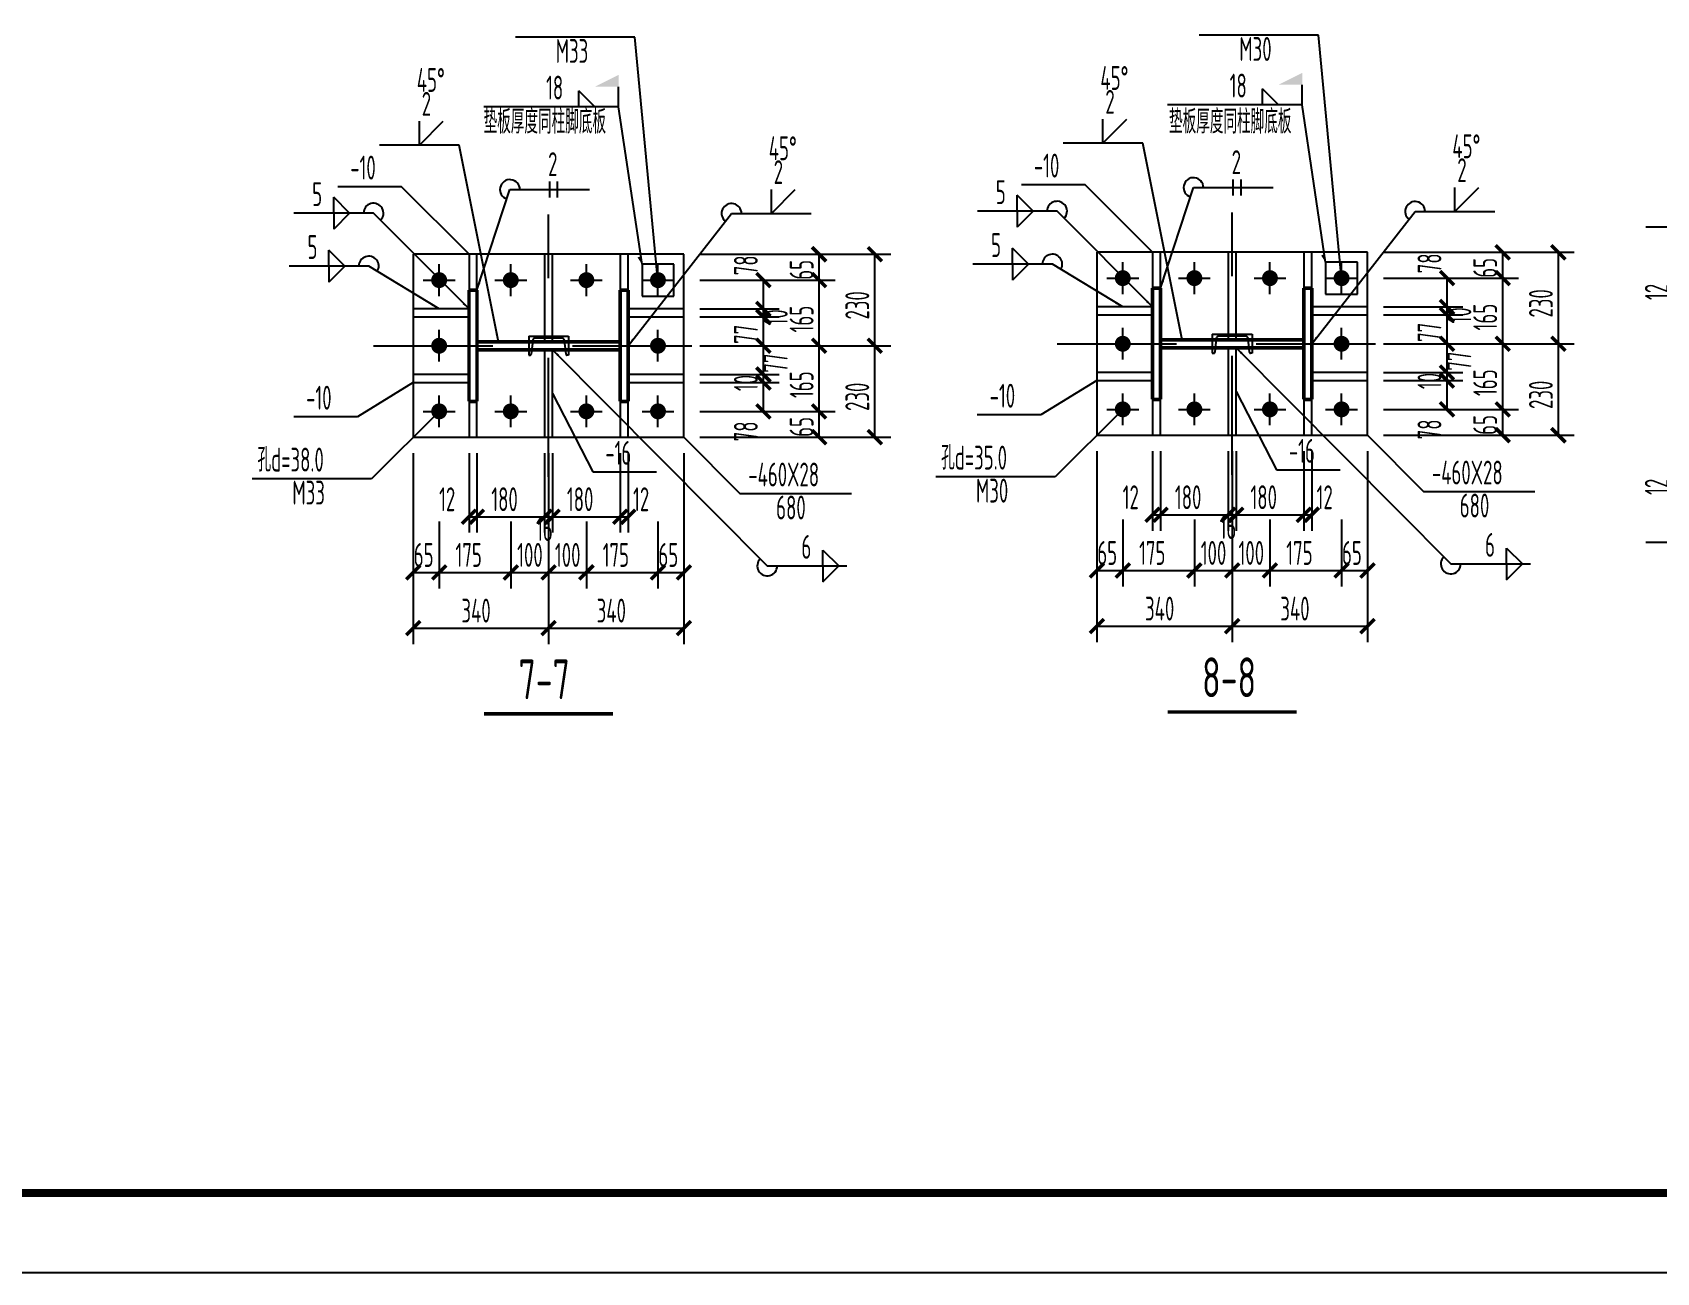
# Model space of a CAD drawing. Extents: x 8844666 to 9156203, y 1662182 to 2655606.
# Drawn here: x 8907569 to 8927980, y 1662182 to 1677772 of the extents above; entities that cross this region are included whole.
import ezdxf

# ---------------------------------------------------------------- set-up
doc = ezdxf.new("R2010")
doc.units = 0
doc.header["$LTSCALE"] = 1000
doc.header["$MEASUREMENT"] = 0
doc.linetypes.add('2', pattern=[5, 1.5, -1, 1.5, -1])
doc.linetypes.add('4', pattern=[5, 1.5, -1, 1.5, -1])
for name, color, linetype in [('10', 7, 'CONTINUOUS'), ('PUB_TITLE', 4, 'CONTINUOUS'), ('尺寸标注', 86, 'CONTINUOUS'), ('层10', 7, 'CONTINUOUS'), ('层20', 2, 'CONTINUOUS'), ('焊缝标注', 6, 'CONTINUOUS'), ('螺栓孔标注', 6, 'CONTINUOUS'), ('钢板标注', 6, 'CONTINUOUS')]:
    doc.layers.add(name, color=color, linetype=linetype)
doc.styles.add('TSSD_REIN', font='atssdeng.shx', dxfattribs={"width": 0.7, "bigfont": 'atssdchn.shx'})

msp = doc.modelspace()

# ---------------------------------------------------------------- linework, layer by layer
at = {"layer": 'PUB_TITLE'}
msp.add_lwpolyline([(8903902.8, 1662181.8), (9009002.8, 1662181.8), (9009002.8, 1721581.8), (8903902.8, 1721581.8)], close=True, dxfattribs=at)
at = {"layer": 'PUB_TITLE', "const_width": 100}
msp.add_lwpolyline([(8906402.8, 1663181.8), (9008002.8, 1663181.8), (9008002.8, 1720581.8), (8906402.8, 1720581.8)], close=True, dxfattribs=at)
at = {"layer": '尺寸标注'}
for p, q in [((8915955.2, 1674983.7), (8917655.2, 1674983.7)), ((8915955.2, 1674983.7), (8918355.2, 1674983.7)), ((8917455.2, 1674658.7), (8917455.2, 1674983.7)), ((8918155.2, 1673833.7), (8918155.2, 1674983.7)), ((8924546.4, 1675008.7), (8926246.4, 1675008.7)), ((8924546.4, 1675008.7), (8926946.4, 1675008.7)), ((8926046.4, 1674683.7), (8926046.4, 1675008.7)), ((8926746.4, 1673858.7), (8926746.4, 1675008.7)), ((8924546.4, 1674683.7), (8925546.4, 1674683.7)), ((8924546.4, 1674683.7), (8926246.4, 1674683.7)), ((8924546.4, 1674683.7), (8926246.4, 1674683.7)), ((8925346.4, 1674321.2), (8925346.4, 1674683.7)), ((8926046.4, 1673858.7), (8926046.4, 1674683.7)), ((8915955.2, 1674658.7), (8916955.2, 1674658.7)), ((8915955.2, 1674658.7), (8917655.2, 1674658.7)), ((8915955.2, 1674658.7), (8917655.2, 1674658.7)), ((8916755.2, 1674296.2), (8916755.2, 1674658.7)), ((8917455.2, 1673833.7), (8917455.2, 1674658.7)), ((8915955.2, 1674296.2), (8916955.2, 1674296.2)), ((8915955.2, 1674296.2), (8916955.2, 1674296.2)), ((8916755.2, 1674196.2), (8916755.2, 1674296.2)), ((8924546.4, 1674321.2), (8925546.4, 1674321.2)), ((8924546.4, 1674321.2), (8925546.4, 1674321.2)), ((8925346.4, 1674221.2), (8925346.4, 1674321.2)), ((8915955.2, 1674196.2), (8916955.2, 1674196.2)), ((8915955.2, 1674196.2), (8916955.2, 1674196.2)), ((8916755.2, 1673833.7), (8916755.2, 1674196.2)), ((8924546.4, 1674221.2), (8925546.4, 1674221.2)), ((8924546.4, 1674221.2), (8925546.4, 1674221.2)), ((8925346.4, 1673858.7), (8925346.4, 1674221.2)), ((8915955.2, 1673833.7), (8916955.2, 1673833.7)), ((8915955.2, 1673833.7), (8916955.2, 1673833.7)), ((8915955.2, 1673833.7), (8917655.2, 1673833.7)), ((8915955.2, 1673833.7), (8917655.2, 1673833.7)), ((8915955.2, 1673833.7), (8918355.2, 1673833.7)), ((8915955.2, 1673833.7), (8918355.2, 1673833.7)), ((8916755.2, 1673471.2), (8916755.2, 1673833.7)), ((8917455.2, 1673008.7), (8917455.2, 1673833.7)), ((8918155.2, 1672683.7), (8918155.2, 1673833.7)), ((8924546.4, 1673858.7), (8925546.4, 1673858.7)), ((8924546.4, 1673858.7), (8925546.4, 1673858.7)), ((8924546.4, 1673858.7), (8926246.4, 1673858.7)), ((8924546.4, 1673858.7), (8926246.4, 1673858.7)), ((8924546.4, 1673858.7), (8926946.4, 1673858.7)), ((8924546.4, 1673858.7), (8926946.4, 1673858.7)), ((8925346.4, 1673496.2), (8925346.4, 1673858.7)), ((8926046.4, 1673033.7), (8926046.4, 1673858.7)), ((8926746.4, 1672708.7), (8926746.4, 1673858.7)), ((8915955.2, 1673471.2), (8916955.2, 1673471.2)), ((8915955.2, 1673471.2), (8916955.2, 1673471.2)), ((8916755.2, 1673371.2), (8916755.2, 1673471.2)), ((8924546.4, 1673496.2), (8925546.4, 1673496.2)), ((8924546.4, 1673496.2), (8925546.4, 1673496.2)), ((8925346.4, 1673396.2), (8925346.4, 1673496.2)), ((8915955.2, 1673371.2), (8916955.2, 1673371.2)), ((8915955.2, 1673371.2), (8916955.2, 1673371.2)), ((8916755.2, 1673008.7), (8916755.2, 1673371.2)), ((8924546.4, 1673396.2), (8925546.4, 1673396.2)), ((8924546.4, 1673396.2), (8925546.4, 1673396.2)), ((8925346.4, 1673033.7), (8925346.4, 1673396.2)), ((8915955.2, 1673008.7), (8916955.2, 1673008.7)), ((8915955.2, 1673008.7), (8917655.2, 1673008.7)), ((8915955.2, 1673008.7), (8917655.2, 1673008.7)), ((8917455.2, 1672683.7), (8917455.2, 1673008.7)), ((8924546.4, 1673033.7), (8925546.4, 1673033.7)), ((8924546.4, 1673033.7), (8926246.4, 1673033.7)), ((8924546.4, 1673033.7), (8926246.4, 1673033.7)), ((8926046.4, 1672708.7), (8926046.4, 1673033.7)), ((8915955.2, 1672683.7), (8917655.2, 1672683.7)), ((8915955.2, 1672683.7), (8918355.2, 1672683.7)), ((8924546.4, 1672708.7), (8926246.4, 1672708.7)), ((8924546.4, 1672708.7), (8926946.4, 1672708.7)), ((8912355.2, 1672483.7), (8912355.2, 1670083.7)), ((8913055.2, 1672483.7), (8913055.2, 1671483.7)), ((8913155.2, 1672483.7), (8913155.2, 1671483.7)), ((8913155.2, 1672483.7), (8913155.2, 1671483.7)), ((8914005.2, 1672483.7), (8914005.2, 1671483.7)), ((8914005.2, 1672483.7), (8914005.2, 1671483.7)), ((8914055.2, 1672483.7), (8914055.2, 1670083.7)), ((8914055.2, 1672483.7), (8914055.2, 1670083.7)), ((8914105.2, 1672483.7), (8914105.2, 1671483.7)), ((8914105.2, 1672483.7), (8914105.2, 1671483.7)), ((8914955.2, 1672483.7), (8914955.2, 1671483.7)), ((8914955.2, 1672483.7), (8914955.2, 1671483.7)), ((8915055.2, 1672483.7), (8915055.2, 1671483.7)), ((8915755.2, 1672483.7), (8915755.2, 1670083.7)), ((8920946.4, 1672508.7), (8920946.4, 1670108.7)), ((8921646.4, 1672508.7), (8921646.4, 1671508.7)), ((8921746.4, 1672508.7), (8921746.4, 1671508.7)), ((8921746.4, 1672508.7), (8921746.4, 1671508.7)), ((8922596.4, 1672508.7), (8922596.4, 1671508.7)), ((8922596.4, 1672508.7), (8922596.4, 1671508.7)), ((8922646.4, 1672508.7), (8922646.4, 1670108.7)), ((8922646.4, 1672508.7), (8922646.4, 1670108.7)), ((8922696.4, 1672508.7), (8922696.4, 1671508.7)), ((8922696.4, 1672508.7), (8922696.4, 1671508.7)), ((8923546.4, 1672508.7), (8923546.4, 1671508.7)), ((8923546.4, 1672508.7), (8923546.4, 1671508.7)), ((8923646.4, 1672508.7), (8923646.4, 1671508.7)), ((8924346.4, 1672508.7), (8924346.4, 1670108.7)), ((8912355.2, 1671623.7), (8912355.2, 1670783.7)), ((8912680.2, 1671623.7), (8912680.2, 1670783.7)), ((8912680.2, 1671623.7), (8912680.2, 1670783.7)), ((8913055.2, 1671683.7), (8913155.2, 1671683.7)), ((8913155.2, 1671683.7), (8914005.2, 1671683.7)), ((8913580.2, 1671623.7), (8913580.2, 1670783.7)), ((8913580.2, 1671623.7), (8913580.2, 1670783.7)), ((8914005.2, 1671683.7), (8914105.2, 1671683.7)), ((8914055.2, 1671623.7), (8914055.2, 1670783.7)), ((8914055.2, 1671623.7), (8914055.2, 1670783.7)), ((8914105.2, 1671683.7), (8914955.2, 1671683.7)), ((8914530.2, 1671623.7), (8914530.2, 1670783.7)), ((8914530.2, 1671623.7), (8914530.2, 1670783.7)), ((8914955.2, 1671683.7), (8915055.2, 1671683.7)), ((8915430.2, 1671623.7), (8915430.2, 1670783.7)), ((8915430.2, 1671623.7), (8915430.2, 1670783.7)), ((8915755.2, 1671623.7), (8915755.2, 1670783.7)), ((8920946.4, 1671648.7), (8920946.4, 1670808.7)), ((8921271.4, 1671648.7), (8921271.4, 1670808.7)), ((8921271.4, 1671648.7), (8921271.4, 1670808.7)), ((8921646.4, 1671708.7), (8921746.4, 1671708.7)), ((8921746.4, 1671708.7), (8922596.4, 1671708.7)), ((8922171.4, 1671648.7), (8922171.4, 1670808.7)), ((8922171.4, 1671648.7), (8922171.4, 1670808.7)), ((8922596.4, 1671708.7), (8922696.4, 1671708.7)), ((8922646.4, 1671648.7), (8922646.4, 1670808.7)), ((8922646.4, 1671648.7), (8922646.4, 1670808.7)), ((8922696.4, 1671708.7), (8923546.4, 1671708.7)), ((8923121.4, 1671648.7), (8923121.4, 1670808.7)), ((8923121.4, 1671648.7), (8923121.4, 1670808.7)), ((8923546.4, 1671708.7), (8923646.4, 1671708.7)), ((8924021.4, 1671648.7), (8924021.4, 1670808.7)), ((8924021.4, 1671648.7), (8924021.4, 1670808.7)), ((8924346.4, 1671648.7), (8924346.4, 1670808.7)), ((8920946.4, 1671008.7), (8921271.4, 1671008.7)), ((8921271.4, 1671008.7), (8922171.4, 1671008.7)), ((8922171.4, 1671008.7), (8922646.4, 1671008.7)), ((8922646.4, 1671008.7), (8923121.4, 1671008.7)), ((8923121.4, 1671008.7), (8924021.4, 1671008.7)), ((8924021.4, 1671008.7), (8924346.4, 1671008.7)), ((8912355.2, 1670983.7), (8912680.2, 1670983.7)), ((8912680.2, 1670983.7), (8913580.2, 1670983.7)), ((8913580.2, 1670983.7), (8914055.2, 1670983.7)), ((8914055.2, 1670983.7), (8914530.2, 1670983.7)), ((8914530.2, 1670983.7), (8915430.2, 1670983.7)), ((8915430.2, 1670983.7), (8915755.2, 1670983.7)), ((8912355.2, 1670283.7), (8914055.2, 1670283.7)), ((8914055.2, 1670283.7), (8915755.2, 1670283.7)), ((8920946.4, 1670308.7), (8922646.4, 1670308.7)), ((8922646.4, 1670308.7), (8924346.4, 1670308.7))]:
    msp.add_line(p, q, dxfattribs=at)
at = {"layer": '尺寸标注', "const_width": 45}
for points in [[(8917366.8, 1675072.1), (8917543.6, 1674895.3)], [(8918066.8, 1675072.1), (8918243.6, 1674895.3)], [(8925958.1, 1675097.1), (8926134.8, 1674920.3)], [(8926658.1, 1675097.1), (8926834.8, 1674920.3)], [(8916666.8, 1674747.1), (8916843.6, 1674570.3)], [(8917366.8, 1674747.1), (8917543.6, 1674570.3)], [(8917366.8, 1674747.1), (8917543.6, 1674570.3)], [(8925258.1, 1674772.1), (8925434.8, 1674595.3)], [(8925958.1, 1674772.1), (8926134.8, 1674595.3)], [(8925958.1, 1674772.1), (8926134.8, 1674595.3)], [(8916666.8, 1674384.6), (8916843.6, 1674207.8)], [(8916666.8, 1674384.6), (8916843.6, 1674207.8)], [(8916666.8, 1674284.6), (8916843.6, 1674107.8)], [(8916666.8, 1674284.6), (8916843.6, 1674107.8)], [(8925258.1, 1674409.6), (8925434.8, 1674232.8)], [(8925258.1, 1674409.6), (8925434.8, 1674232.8)], [(8925258.1, 1674309.6), (8925434.8, 1674132.8)], [(8925258.1, 1674309.6), (8925434.8, 1674132.8)], [(8916666.8, 1673922.1), (8916843.6, 1673745.3)], [(8916666.8, 1673922.1), (8916843.6, 1673745.3)], [(8917366.8, 1673922.1), (8917543.6, 1673745.3)], [(8917366.8, 1673922.1), (8917543.6, 1673745.3)], [(8918066.8, 1673922.1), (8918243.6, 1673745.3)], [(8918066.8, 1673922.1), (8918243.6, 1673745.3)], [(8925258.1, 1673947.1), (8925434.8, 1673770.3)], [(8925258.1, 1673947.1), (8925434.8, 1673770.3)], [(8925958.1, 1673947.1), (8926134.8, 1673770.3)], [(8925958.1, 1673947.1), (8926134.8, 1673770.3)], [(8926658.1, 1673947.1), (8926834.8, 1673770.3)], [(8926658.1, 1673947.1), (8926834.8, 1673770.3)], [(8916666.8, 1673559.6), (8916843.6, 1673382.8)], [(8916666.8, 1673559.6), (8916843.6, 1673382.8)], [(8916666.8, 1673459.6), (8916843.6, 1673282.8)], [(8916666.8, 1673459.6), (8916843.6, 1673282.8)], [(8925258.1, 1673584.6), (8925434.8, 1673407.8)], [(8925258.1, 1673584.6), (8925434.8, 1673407.8)], [(8925258.1, 1673484.6), (8925434.8, 1673307.8)], [(8925258.1, 1673484.6), (8925434.8, 1673307.8)], [(8916666.8, 1673097.1), (8916843.6, 1672920.3)], [(8917366.8, 1673097.1), (8917543.6, 1672920.3)], [(8917366.8, 1673097.1), (8917543.6, 1672920.3)], [(8925258.1, 1673122.1), (8925434.8, 1672945.3)], [(8925958.1, 1673122.1), (8926134.8, 1672945.3)], [(8925958.1, 1673122.1), (8926134.8, 1672945.3)], [(8917366.8, 1672772.1), (8917543.6, 1672595.3)], [(8918066.8, 1672772.1), (8918243.6, 1672595.3)], [(8925958.1, 1672797.1), (8926134.8, 1672620.3)], [(8926658.1, 1672797.1), (8926834.8, 1672620.3)], [(8912966.8, 1671595.3), (8913143.6, 1671772.1)], [(8913066.8, 1671595.3), (8913243.6, 1671772.1)], [(8913066.8, 1671595.3), (8913243.6, 1671772.1)], [(8913916.8, 1671595.3), (8914093.6, 1671772.1)], [(8913916.8, 1671595.3), (8914093.6, 1671772.1)], [(8914016.8, 1671595.3), (8914193.6, 1671772.1)], [(8914016.8, 1671595.3), (8914193.6, 1671772.1)], [(8914866.8, 1671595.3), (8915043.6, 1671772.1)], [(8914866.8, 1671595.3), (8915043.6, 1671772.1)], [(8914966.8, 1671595.3), (8915143.6, 1671772.1)], [(8921558.1, 1671620.3), (8921734.8, 1671797.1)], [(8921658.1, 1671620.3), (8921834.8, 1671797.1)], [(8921658.1, 1671620.3), (8921834.8, 1671797.1)], [(8922508.1, 1671620.3), (8922684.8, 1671797.1)], [(8922508.1, 1671620.3), (8922684.8, 1671797.1)], [(8922608.1, 1671620.3), (8922784.8, 1671797.1)], [(8922608.1, 1671620.3), (8922784.8, 1671797.1)], [(8923458.1, 1671620.3), (8923634.8, 1671797.1)], [(8923458.1, 1671620.3), (8923634.8, 1671797.1)], [(8923558.1, 1671620.3), (8923734.8, 1671797.1)], [(8912266.8, 1670895.3), (8912443.6, 1671072.1)], [(8912591.8, 1670895.3), (8912768.6, 1671072.1)], [(8912591.8, 1670895.3), (8912768.6, 1671072.1)], [(8913491.8, 1670895.3), (8913668.6, 1671072.1)], [(8913491.8, 1670895.3), (8913668.6, 1671072.1)], [(8913966.8, 1670895.3), (8914143.6, 1671072.1)], [(8913966.8, 1670895.3), (8914143.6, 1671072.1)], [(8914441.8, 1670895.3), (8914618.6, 1671072.1)], [(8914441.8, 1670895.3), (8914618.6, 1671072.1)], [(8915341.8, 1670895.3), (8915518.6, 1671072.1)], [(8915341.8, 1670895.3), (8915518.6, 1671072.1)], [(8915666.8, 1670895.3), (8915843.6, 1671072.1)], [(8920858.1, 1670920.3), (8921034.8, 1671097.1)], [(8921183.1, 1670920.3), (8921359.8, 1671097.1)], [(8921183.1, 1670920.3), (8921359.8, 1671097.1)], [(8922083.1, 1670920.3), (8922259.8, 1671097.1)], [(8922083.1, 1670920.3), (8922259.8, 1671097.1)], [(8922558.1, 1670920.3), (8922734.8, 1671097.1)], [(8922558.1, 1670920.3), (8922734.8, 1671097.1)], [(8923033.1, 1670920.3), (8923209.8, 1671097.1)], [(8923033.1, 1670920.3), (8923209.8, 1671097.1)], [(8923933.1, 1670920.3), (8924109.8, 1671097.1)], [(8923933.1, 1670920.3), (8924109.8, 1671097.1)], [(8924258.1, 1670920.3), (8924434.8, 1671097.1)], [(8920858.1, 1670220.3), (8921034.8, 1670397.1)], [(8922558.1, 1670220.3), (8922734.8, 1670397.1)], [(8922558.1, 1670220.3), (8922734.8, 1670397.1)], [(8924258.1, 1670220.3), (8924434.8, 1670397.1)], [(8912266.8, 1670195.3), (8912443.6, 1670372.1)], [(8913966.8, 1670195.3), (8914143.6, 1670372.1)], [(8913966.8, 1670195.3), (8914143.6, 1670372.1)], [(8915666.8, 1670195.3), (8915843.6, 1670372.1)]]:
    msp.add_lwpolyline(points, dxfattribs=at)
at = {"layer": '层10', "color": 7, "linetype": '2'}
for p, q in [((8922646.4, 1672208.7), (8922646.4, 1675508.7)), ((8914055.2, 1672183.7), (8914055.2, 1675483.7)), ((8911855.2, 1673833.7), (8916255.2, 1673833.7)), ((8920446.4, 1673858.7), (8924846.4, 1673858.7))]:
    msp.add_line(p, q, dxfattribs=at)
at = {"layer": '层10'}
for p, q in [((8912680.2, 1674458.7), (8912680.2, 1674858.7)), ((8913580.2, 1674458.7), (8913580.2, 1674858.7)), ((8914530.2, 1674458.7), (8914530.2, 1674858.7)), ((8915430.2, 1674458.7), (8915430.2, 1674858.7)), ((8921071.4, 1674683.7), (8921471.4, 1674683.7)), ((8921271.4, 1674483.7), (8921271.4, 1674883.7)), ((8921971.4, 1674683.7), (8922371.4, 1674683.7)), ((8922171.4, 1674483.7), (8922171.4, 1674883.7)), ((8922921.4, 1674683.7), (8923321.4, 1674683.7)), ((8923121.4, 1674483.7), (8923121.4, 1674883.7)), ((8923821.4, 1674683.7), (8924221.4, 1674683.7)), ((8924021.4, 1674483.7), (8924021.4, 1674883.7)), ((8912480.2, 1674658.7), (8912880.2, 1674658.7)), ((8913380.2, 1674658.7), (8913780.2, 1674658.7)), ((8914330.2, 1674658.7), (8914730.2, 1674658.7)), ((8915230.2, 1674658.7), (8915630.2, 1674658.7)), ((8912680.2, 1673633.7), (8912680.2, 1674033.7)), ((8915430.2, 1673633.7), (8915430.2, 1674033.7)), ((8921271.4, 1673658.7), (8921271.4, 1674058.7)), ((8924021.4, 1673658.7), (8924021.4, 1674058.7)), ((8912480.2, 1673833.7), (8912880.2, 1673833.7)), ((8915230.2, 1673833.7), (8915630.2, 1673833.7)), ((8921071.4, 1673858.7), (8921471.4, 1673858.7)), ((8923821.4, 1673858.7), (8924221.4, 1673858.7)), ((8912680.2, 1672808.7), (8912680.2, 1673208.7)), ((8913580.2, 1672808.7), (8913580.2, 1673208.7)), ((8914530.2, 1672808.7), (8914530.2, 1673208.7)), ((8915430.2, 1672808.7), (8915430.2, 1673208.7)), ((8921271.4, 1672833.7), (8921271.4, 1673233.7)), ((8922171.4, 1672833.7), (8922171.4, 1673233.7)), ((8923121.4, 1672833.7), (8923121.4, 1673233.7)), ((8924021.4, 1672833.7), (8924021.4, 1673233.7)), ((8912480.2, 1673008.7), (8912880.2, 1673008.7)), ((8913380.2, 1673008.7), (8913780.2, 1673008.7)), ((8914330.2, 1673008.7), (8914730.2, 1673008.7)), ((8915230.2, 1673008.7), (8915630.2, 1673008.7)), ((8921071.4, 1673033.7), (8921471.4, 1673033.7)), ((8921971.4, 1673033.7), (8922371.4, 1673033.7)), ((8922921.4, 1673033.7), (8923321.4, 1673033.7)), ((8923821.4, 1673033.7), (8924221.4, 1673033.7))]:
    msp.add_line(p, q, dxfattribs=at)
at = {"layer": '层10', "color": 1, "linetype": '4'}
for p, q in [((8913805.2, 1673953.7), (8913805.2, 1673713.7)), ((8913805.2, 1673953.7), (8914305.2, 1673953.7)), ((8913855.8, 1673900.8), (8913835.7, 1673726.8)), ((8914225.6, 1673927.2), (8913884.9, 1673927.2)), ((8914274.7, 1673726.8), (8914254.7, 1673900.8)), ((8914305.2, 1673953.7), (8914305.2, 1673713.7)), ((8922396.4, 1673978.7), (8922396.4, 1673738.7)), ((8922396.4, 1673978.7), (8922896.4, 1673978.7)), ((8922447, 1673925.8), (8922427, 1673751.8)), ((8922816.8, 1673952.2), (8922476.1, 1673952.2)), ((8922865.9, 1673751.8), (8922845.9, 1673925.8)), ((8922896.4, 1673978.7), (8922896.4, 1673738.7)), ((8913805.2, 1673713.7), (8913823.8, 1673713.7)), ((8914305.2, 1673713.7), (8914286.7, 1673713.7)), ((8922396.4, 1673738.7), (8922415, 1673738.7)), ((8922896.4, 1673738.7), (8922877.9, 1673738.7))]:
    msp.add_line(p, q, dxfattribs=at)
at = {"layer": '层10', "const_width": 100}
for points in [[(8912730.2, 1674658.7, 1), (8912630.2, 1674658.7, 1), (8912730.2, 1674658.7, 1)], [(8913630.2, 1674658.7, 1), (8913530.2, 1674658.7, 1), (8913630.2, 1674658.7, 1)], [(8914580.2, 1674658.7, 1), (8914480.2, 1674658.7, 1), (8914580.2, 1674658.7, 1)], [(8915480.2, 1674658.7, 1), (8915380.2, 1674658.7, 1), (8915480.2, 1674658.7, 1)], [(8921321.4, 1674683.7, 1), (8921221.4, 1674683.7, 1), (8921321.4, 1674683.7, 1)], [(8922221.4, 1674683.7, 1), (8922121.4, 1674683.7, 1), (8922221.4, 1674683.7, 1)], [(8923171.4, 1674683.7, 1), (8923071.4, 1674683.7, 1), (8923171.4, 1674683.7, 1)], [(8924071.4, 1674683.7, 1), (8923971.4, 1674683.7, 1), (8924071.4, 1674683.7, 1)], [(8912730.2, 1673833.7, 1), (8912630.2, 1673833.7, 1), (8912730.2, 1673833.7, 1)], [(8915480.2, 1673833.7, 1), (8915380.2, 1673833.7, 1), (8915480.2, 1673833.7, 1)], [(8921321.4, 1673858.7, 1), (8921221.4, 1673858.7, 1), (8921321.4, 1673858.7, 1)], [(8924071.4, 1673858.7, 1), (8923971.4, 1673858.7, 1), (8924071.4, 1673858.7, 1)], [(8912730.2, 1673008.7, 1), (8912630.2, 1673008.7, 1), (8912730.2, 1673008.7, 1)], [(8913630.2, 1673008.7, 1), (8913530.2, 1673008.7, 1), (8913630.2, 1673008.7, 1)], [(8914580.2, 1673008.7, 1), (8914480.2, 1673008.7, 1), (8914580.2, 1673008.7, 1)], [(8915480.2, 1673008.7, 1), (8915380.2, 1673008.7, 1), (8915480.2, 1673008.7, 1)], [(8921321.4, 1673033.7, 1), (8921221.4, 1673033.7, 1), (8921321.4, 1673033.7, 1)], [(8922221.4, 1673033.7, 1), (8922121.4, 1673033.7, 1), (8922221.4, 1673033.7, 1)], [(8923171.4, 1673033.7, 1), (8923071.4, 1673033.7, 1), (8923171.4, 1673033.7, 1)], [(8924071.4, 1673033.7, 1), (8923971.4, 1673033.7, 1), (8924071.4, 1673033.7, 1)]]:
    msp.add_lwpolyline(points, format="xyb", dxfattribs=at)
at = {"layer": '层10', "color": 3, "const_width": 45}
for points in [[(8913155.2, 1674533.7), (8913055.2, 1674533.7)], [(8913055.2, 1674533.7), (8913055.2, 1673133.7)], [(8913155.2, 1673133.7), (8913155.2, 1674533.7)], [(8915055.2, 1674533.7), (8914955.2, 1674533.7)], [(8914955.2, 1674533.7), (8914955.2, 1673133.7)], [(8915055.2, 1673133.7), (8915055.2, 1674533.7)], [(8921746.4, 1674558.7), (8921646.4, 1674558.7)], [(8921646.4, 1674558.7), (8921646.4, 1673158.7)], [(8921746.4, 1673158.7), (8921746.4, 1674558.7)], [(8923646.4, 1674558.7), (8923546.4, 1674558.7)], [(8923546.4, 1674558.7), (8923546.4, 1673158.7)], [(8923646.4, 1673158.7), (8923646.4, 1674558.7)], [(8913155.2, 1673883.7), (8914955.2, 1673883.7)], [(8921746.4, 1673908.7), (8923546.4, 1673908.7)], [(8913155.2, 1673783.7), (8914955.2, 1673783.7)], [(8921746.4, 1673808.7), (8923546.4, 1673808.7)], [(8913055.2, 1673133.7), (8913155.2, 1673133.7)], [(8914955.2, 1673133.7), (8915055.2, 1673133.7)], [(8921646.4, 1673158.7), (8921746.4, 1673158.7)], [(8923546.4, 1673158.7), (8923646.4, 1673158.7)]]:
    msp.add_lwpolyline(points, dxfattribs=at)
at = {"layer": '层10', "const_width": 45}
for points in [[(8913245.2, 1669204.4), (8914865.2, 1669204.4)], [(8921836.4, 1669229.4), (8923456.4, 1669229.4)]]:
    msp.add_lwpolyline(points, dxfattribs=at)
at = {"layer": '层10'}
for centre, radius, start, end in [((8913886.8, 1673895.8), 31.4, 93.4084, 170.88102), ((8914223.7, 1673895.8), 31.4, 9.11901, 86.5916), ((8922478, 1673920.8), 31.4, 93.4084, 170.88102), ((8922814.9, 1673920.8), 31.4, 9.11901, 86.5916), ((8913824.5, 1673725), 11.3, 266.23474, 9.47566), ((8914285.9, 1673725), 11.3, 170.52434, 273.76527), ((8922415.8, 1673750), 11.3, 266.23474, 9.47566), ((8922877.1, 1673750), 11.3, 170.52434, 273.76527)]:
    msp.add_arc(centre, radius, start, end, dxfattribs=at)
at = {"layer": '层20'}
for points in [[(8915755.2, 1674983.7), (8912355.2, 1674983.7)], [(8912355.2, 1674983.7), (8912355.2, 1672683.7)], [(8913155.2, 1674983.7), (8913055.2, 1674983.7)], [(8913055.2, 1674983.7), (8913055.2, 1674533.7)], [(8913155.2, 1674533.7), (8913155.2, 1674983.7)], [(8914105.2, 1674983.7), (8914005.2, 1674983.7)], [(8914005.2, 1674983.7), (8914005.2, 1673883.7)], [(8914105.2, 1673883.7), (8914105.2, 1674983.7)], [(8915055.2, 1674983.7), (8914955.2, 1674983.7)], [(8914955.2, 1674983.7), (8914955.2, 1674533.7)], [(8915055.2, 1674533.7), (8915055.2, 1674983.7)], [(8915755.2, 1672683.7), (8915755.2, 1674983.7)], [(8924346.4, 1675008.7), (8920946.4, 1675008.7)], [(8920946.4, 1675008.7), (8920946.4, 1672708.7)], [(8921746.4, 1675008.7), (8921646.4, 1675008.7)], [(8921646.4, 1675008.7), (8921646.4, 1674558.7)], [(8921746.4, 1674558.7), (8921746.4, 1675008.7)], [(8922696.4, 1675008.7), (8922596.4, 1675008.7)], [(8922596.4, 1675008.7), (8922596.4, 1673908.7)], [(8922696.4, 1673908.7), (8922696.4, 1675008.7)], [(8923646.4, 1675008.7), (8923546.4, 1675008.7)], [(8923546.4, 1675008.7), (8923546.4, 1674558.7)], [(8923646.4, 1674558.7), (8923646.4, 1675008.7)], [(8924346.4, 1672708.7), (8924346.4, 1675008.7)], [(8915630.2, 1674858.7), (8915230.2, 1674858.7)], [(8915230.2, 1674858.7), (8915230.2, 1674458.7)], [(8915630.2, 1674458.7), (8915630.2, 1674858.7)], [(8924221.4, 1674883.7), (8923821.4, 1674883.7)], [(8923821.4, 1674883.7), (8923821.4, 1674483.7)], [(8924221.4, 1674483.7), (8924221.4, 1674883.7)], [(8913055.2, 1674533.7), (8913155.2, 1674533.7)], [(8914955.2, 1674533.7), (8915055.2, 1674533.7)], [(8921646.4, 1674558.7), (8921746.4, 1674558.7)], [(8923546.4, 1674558.7), (8923646.4, 1674558.7)], [(8923821.4, 1674483.7), (8924221.4, 1674483.7)], [(8913055.2, 1674296.2), (8912355.2, 1674296.2)], [(8912355.2, 1674296.2), (8912355.2, 1674196.2)], [(8913055.2, 1674196.2), (8913055.2, 1674296.2)], [(8915755.2, 1674296.2), (8915055.2, 1674296.2)], [(8915055.2, 1674296.2), (8915055.2, 1674196.2)], [(8915230.2, 1674458.7), (8915630.2, 1674458.7)], [(8915755.2, 1674196.2), (8915755.2, 1674296.2)], [(8921646.4, 1674321.2), (8920946.4, 1674321.2)], [(8920946.4, 1674321.2), (8920946.4, 1674221.2)], [(8921646.4, 1674221.2), (8921646.4, 1674321.2)], [(8924346.4, 1674321.2), (8923646.4, 1674321.2)], [(8923646.4, 1674321.2), (8923646.4, 1674221.2)], [(8924346.4, 1674221.2), (8924346.4, 1674321.2)], [(8912355.2, 1674196.2), (8913055.2, 1674196.2)], [(8915055.2, 1674196.2), (8915755.2, 1674196.2)], [(8920946.4, 1674221.2), (8921646.4, 1674221.2)], [(8923646.4, 1674221.2), (8924346.4, 1674221.2)], [(8914005.2, 1673883.7), (8914105.2, 1673883.7)], [(8922596.4, 1673908.7), (8922696.4, 1673908.7)], [(8914105.2, 1673783.7), (8914005.2, 1673783.7)], [(8914005.2, 1673783.7), (8914005.2, 1672683.7)], [(8914105.2, 1672683.7), (8914105.2, 1673783.7)], [(8922696.4, 1673808.7), (8922596.4, 1673808.7)], [(8922596.4, 1673808.7), (8922596.4, 1672708.7)], [(8922696.4, 1672708.7), (8922696.4, 1673808.7)], [(8913055.2, 1673471.2), (8912355.2, 1673471.2)], [(8912355.2, 1673471.2), (8912355.2, 1673371.2)], [(8913055.2, 1673371.2), (8913055.2, 1673471.2)], [(8915755.2, 1673471.2), (8915055.2, 1673471.2)], [(8915055.2, 1673471.2), (8915055.2, 1673371.2)], [(8915755.2, 1673371.2), (8915755.2, 1673471.2)], [(8921646.4, 1673496.2), (8920946.4, 1673496.2)], [(8920946.4, 1673496.2), (8920946.4, 1673396.2)], [(8921646.4, 1673396.2), (8921646.4, 1673496.2)], [(8924346.4, 1673496.2), (8923646.4, 1673496.2)], [(8923646.4, 1673496.2), (8923646.4, 1673396.2)], [(8924346.4, 1673396.2), (8924346.4, 1673496.2)], [(8912355.2, 1673371.2), (8913055.2, 1673371.2)], [(8915055.2, 1673371.2), (8915755.2, 1673371.2)], [(8920946.4, 1673396.2), (8921646.4, 1673396.2)], [(8923646.4, 1673396.2), (8924346.4, 1673396.2)], [(8913155.2, 1673133.7), (8913055.2, 1673133.7)], [(8913055.2, 1673133.7), (8913055.2, 1672683.7)], [(8913155.2, 1672683.7), (8913155.2, 1673133.7)], [(8915055.2, 1673133.7), (8914955.2, 1673133.7)], [(8914955.2, 1673133.7), (8914955.2, 1672683.7)], [(8915055.2, 1672683.7), (8915055.2, 1673133.7)], [(8921746.4, 1673158.7), (8921646.4, 1673158.7)], [(8921646.4, 1673158.7), (8921646.4, 1672708.7)], [(8921746.4, 1672708.7), (8921746.4, 1673158.7)], [(8923646.4, 1673158.7), (8923546.4, 1673158.7)], [(8923546.4, 1673158.7), (8923546.4, 1672708.7)], [(8923646.4, 1672708.7), (8923646.4, 1673158.7)], [(8912355.2, 1672683.7), (8915755.2, 1672683.7)], [(8913055.2, 1672683.7), (8913155.2, 1672683.7)], [(8914005.2, 1672683.7), (8914105.2, 1672683.7)], [(8914955.2, 1672683.7), (8915055.2, 1672683.7)], [(8920946.4, 1672708.7), (8924346.4, 1672708.7)], [(8921646.4, 1672708.7), (8921746.4, 1672708.7)], [(8922596.4, 1672708.7), (8922696.4, 1672708.7)], [(8923546.4, 1672708.7), (8923646.4, 1672708.7)]]:
    msp.add_lwpolyline(points, dxfattribs=at)
at = {"layer": '焊缝标注'}
for p, q in [((8914635.8, 1676839), (8914435.8, 1677039)), ((8914435.8, 1676839), (8914435.8, 1677039)), ((8914935.8, 1676839), (8914935.8, 1677089)), ((8923227.1, 1676864), (8923027.1, 1677064)), ((8923027.1, 1676864), (8923027.1, 1677064)), ((8923527.1, 1676864), (8923527.1, 1677114)), ((8914935.8, 1676839), (8913242.2, 1676839)), ((8915230.2, 1674858.7), (8914935.8, 1676839)), ((8923527.1, 1676864), (8921833.5, 1676864)), ((8923821.4, 1674883.7), (8923527.1, 1676864)), ((8912431.5, 1676355.4), (8912431.5, 1676655.4)), ((8912431.5, 1676355.4), (8912731.5, 1676655.4)), ((8921022.7, 1676380.4), (8921022.7, 1676680.4)), ((8921022.7, 1676380.4), (8921322.7, 1676680.4)), ((8912931.5, 1676355.4), (8911931.5, 1676355.4)), ((8913425.2, 1673883.7), (8912931.5, 1676355.4)), ((8921522.7, 1676380.4), (8920522.7, 1676380.4)), ((8922016.4, 1673908.7), (8921522.7, 1676380.4)), ((8922660.6, 1675722.1), (8922660.6, 1675922.1)), ((8922760.6, 1675722.1), (8922760.6, 1675922.1)), ((8913155.2, 1674533.7), (8913569.4, 1675797.1)), ((8913569.4, 1675797.1), (8914569.4, 1675797.1)), ((8914069.4, 1675697.1), (8914069.4, 1675897.1)), ((8914169.4, 1675697.1), (8914169.4, 1675897.1)), ((8916854.8, 1675496.7), (8916854.8, 1675796.7)), ((8916854.8, 1675496.7), (8917154.8, 1675796.7)), ((8920145.8, 1675524.7), (8919945.8, 1675724.7)), ((8919945.8, 1675524.7), (8919945.8, 1675724.7)), ((8921746.4, 1674558.7), (8922160.6, 1675822.1)), ((8922160.6, 1675822.1), (8923160.6, 1675822.1)), ((8925446, 1675521.7), (8925446, 1675821.7)), ((8925446, 1675521.7), (8925746, 1675821.7)), ((8911854.6, 1675499.7), (8910854.6, 1675499.7)), ((8911554.6, 1675499.7), (8911354.6, 1675699.7)), ((8911354.6, 1675499.7), (8911354.6, 1675699.7)), ((8911554.6, 1675499.7), (8911354.6, 1675299.7)), ((8911354.6, 1675499.7), (8911354.6, 1675299.7)), ((8913055.2, 1674296.2), (8911854.6, 1675499.7)), ((8920445.8, 1675524.7), (8919445.8, 1675524.7)), ((8920145.8, 1675524.7), (8919945.8, 1675324.7)), ((8919945.8, 1675524.7), (8919945.8, 1675324.7)), ((8921646.4, 1674321.2), (8920445.8, 1675524.7)), ((8923646.4, 1673858.7), (8924946, 1675521.7)), ((8924946, 1675521.7), (8925946, 1675521.7)), ((8915055.2, 1673833.7), (8916354.8, 1675496.7)), ((8916354.8, 1675496.7), (8917354.8, 1675496.7)), ((8928846.4, 1675324), (8927846.4, 1675324)), ((8911495.4, 1674834.3), (8911295.4, 1675034.3)), ((8911295.4, 1674834.3), (8911295.4, 1675034.3)), ((8920086.6, 1674859.3), (8919886.6, 1675059.3)), ((8919886.6, 1674859.3), (8919886.6, 1675059.3)), ((8911795.4, 1674834.3), (8910795.4, 1674834.3)), ((8911495.4, 1674834.3), (8911295.4, 1674634.3)), ((8911295.4, 1674834.3), (8911295.4, 1674634.3)), ((8912680.2, 1674296.2), (8911795.4, 1674834.3)), ((8920386.6, 1674859.3), (8919386.6, 1674859.3)), ((8920086.6, 1674859.3), (8919886.6, 1674659.3)), ((8919886.6, 1674859.3), (8919886.6, 1674659.3)), ((8921271.4, 1674321.2), (8920386.6, 1674859.3)), ((8914105.2, 1673783.7), (8916803.4, 1671065.2)), ((8922696.4, 1673808.7), (8925394.6, 1671090.2)), ((8917503.4, 1671265.2), (8917703.4, 1671065.2)), ((8917503.4, 1671065.2), (8917503.4, 1671265.2)), ((8926094.6, 1671290.2), (8926294.6, 1671090.2)), ((8926094.6, 1671090.2), (8926094.6, 1671290.2)), ((8928844.2, 1671360.4), (8927844.2, 1671360.4)), ((8916803.4, 1671065.2), (8917803.4, 1671065.2)), ((8917503.4, 1670865.2), (8917703.4, 1671065.2)), ((8917503.4, 1671065.2), (8917503.4, 1670865.2)), ((8925394.6, 1671090.2), (8926394.6, 1671090.2)), ((8926094.6, 1670890.2), (8926294.6, 1671090.2)), ((8926094.6, 1671090.2), (8926094.6, 1670890.2))]:
    msp.add_line(p, q, dxfattribs=at)
for centre, start, end in [((8913569.4, 1675797.1), 0, 251.85186), ((8922160.6, 1675822.1), 0, 251.85186), ((8911854.6, 1675499.7), 314.93155, 180.00001), ((8916354.8, 1675496.7), 0, 231.99444), ((8920445.8, 1675524.7), 314.93155, 180.00001), ((8924946, 1675521.7), 0, 231.99444), ((8911795.4, 1674834.3), 328.694, 180.00001), ((8920386.6, 1674859.3), 328.694, 180.00001), ((8916803.4, 1671065.2), 134.78497, 0), ((8925394.6, 1671090.2), 134.78497, 0)]:
    msp.add_arc(centre, 125, start, end, dxfattribs=at)
for points in [[(8914935.8, 1677089), (8914635.8, 1677089), (8914935.8, 1677239)], [(8923527.1, 1677114), (8923227.1, 1677114), (8923527.1, 1677264)], [(8915230.2, 1674858.7), (8915200.2, 1674955.2), (8915173.2, 1674942.2)], [(8923821.4, 1674883.7), (8923791.4, 1674980.2), (8923764.4, 1674967.2)], [(8913155.2, 1674533.7), (8913200.6, 1674624), (8913172.1, 1674633.4)], [(8921746.4, 1674558.7), (8921791.8, 1674649), (8921763.3, 1674658.4)], [(8912680.2, 1674296.2), (8912602.6, 1674360.9), (8912587, 1674335.3)], [(8913055.2, 1674296.2), (8912995.2, 1674377.6), (8912974, 1674356.4)], [(8921271.4, 1674321.2), (8921193.8, 1674385.9), (8921178.2, 1674360.3)], [(8921646.4, 1674321.2), (8921586.4, 1674402.6), (8921565.2, 1674381.4)], [(8913425.2, 1673883.7), (8913420.3, 1673984.7), (8913390.9, 1673978.8)], [(8915055.2, 1673833.7), (8915128.6, 1673903.2), (8915105, 1673921.7)], [(8922016.4, 1673908.7), (8922011.6, 1674009.7), (8921982.1, 1674003.8)], [(8923646.4, 1673858.7), (8923719.8, 1673928.2), (8923696.2, 1673946.7)], [(8914105.2, 1673783.7), (8914165, 1673702.1), (8914186.3, 1673723.3)], [(8922696.4, 1673808.7), (8922756.2, 1673727.1), (8922777.5, 1673748.3)]]:
    msp.add_solid(points, dxfattribs=at)
at = {"layer": '螺栓孔标注'}
for p, q in [((8915139.9, 1677714.7), (8913639.9, 1677714.7)), ((8915430.2, 1674658.7), (8915139.9, 1677714.7)), ((8923731.1, 1677739.7), (8922231.1, 1677739.7)), ((8924021.4, 1674683.7), (8923731.1, 1677739.7)), ((8912680.2, 1673008.7), (8911830, 1672161.8)), ((8921271.4, 1673033.7), (8920421.2, 1672186.8)), ((8911830, 1672161.8), (8910330, 1672161.8)), ((8920421.2, 1672186.8), (8918921.2, 1672186.8))]:
    msp.add_line(p, q, dxfattribs=at)
at = {"layer": '螺栓孔标注', "const_width": 10}
for points in [[(8924026.4, 1674683.7, 1), (8924016.4, 1674683.7, 1), (8924026.4, 1674683.7, 1)], [(8915435.2, 1674658.7, 1), (8915425.2, 1674658.7, 1), (8915435.2, 1674658.7, 1)], [(8912685.2, 1673008.7, 1), (8912675.2, 1673008.7, 1), (8912685.2, 1673008.7, 1)], [(8921276.4, 1673033.7, 1), (8921266.4, 1673033.7, 1), (8921276.4, 1673033.7, 1)]]:
    msp.add_lwpolyline(points, format="xyb", dxfattribs=at)
at = {"layer": '钢板标注'}
for p, q in [((8912207.7, 1675833.2), (8911407.7, 1675833.2)), ((8913055.2, 1674983.7), (8912207.7, 1675833.2)), ((8920798.9, 1675858.2), (8919998.9, 1675858.2)), ((8921646.4, 1675008.7), (8920798.9, 1675858.2)), ((8912355.2, 1673371.2), (8911652.4, 1672940.4)), ((8920946.4, 1673396.2), (8920243.6, 1672965.4)), ((8922696.4, 1673258.7), (8923204.2, 1672272.3)), ((8914105.2, 1673233.7), (8914613, 1672247.3)), ((8911652.4, 1672940.4), (8910852.4, 1672940.4)), ((8920243.6, 1672965.4), (8919443.6, 1672965.4)), ((8915755.2, 1672683.7), (8916460.4, 1671974.6)), ((8924346.4, 1672708.7), (8925051.6, 1671999.6)), ((8914613, 1672247.3), (8915413, 1672247.3)), ((8923204.2, 1672272.3), (8924004.2, 1672272.3)), ((8916460.4, 1671974.6), (8917860.4, 1671974.6)), ((8925051.6, 1671999.6), (8926451.6, 1671999.6))]:
    msp.add_line(p, q, dxfattribs=at)
at = {"layer": '钢板标注', "const_width": 10}
for points in [[(8913060.2, 1674983.7, 1), (8913050.2, 1674983.7, 1), (8913060.2, 1674983.7, 1)], [(8921651.4, 1675008.7, 1), (8921641.4, 1675008.7, 1), (8921651.4, 1675008.7, 1)], [(8912360.2, 1673371.2, 1), (8912350.2, 1673371.2, 1), (8912360.2, 1673371.2, 1)], [(8920951.4, 1673396.2, 1), (8920941.4, 1673396.2, 1), (8920951.4, 1673396.2, 1)], [(8922701.4, 1673258.7, 1), (8922691.4, 1673258.7, 1), (8922701.4, 1673258.7, 1)], [(8914110.2, 1673233.7, 1), (8914100.2, 1673233.7, 1), (8914110.2, 1673233.7, 1)], [(8915760.2, 1672683.7, 1), (8915750.2, 1672683.7, 1), (8915760.2, 1672683.7, 1)], [(8924351.4, 1672708.7, 1), (8924341.4, 1672708.7, 1), (8924351.4, 1672708.7, 1)]]:
    msp.add_lwpolyline(points, format="xyb", dxfattribs=at)

# ---------------------------------------------------------------- texts
at = {"layer": '10', "style": 'TSSD_REIN', "width": 0.65}
for s, p in [('7-7', (8913677.2, 1669389.9)), ('8-8', (8922268.4, 1669414.9))]:
    msp.add_text(s, height=500, dxfattribs=at).set_placement(p)
at = {"layer": '尺寸标注', "style": 'TSSD_REIN', "width": 0.6}
for s, p in [('78', (8916685.2, 1674719.9)), ('65', (8917385.2, 1674663.7)), ('78', (8925276.4, 1674744.9)), ('65', (8925976.4, 1674688.7)), ('230', (8918085.2, 1674163.7)), ('230', (8926676.4, 1674188.7)), ('12', (8928132.7, 1674408.6)), ('10', (8917060.2, 1674088.7)), ('165', (8917385.2, 1674001.2)), ('10', (8925651.4, 1674113.7)), ('165', (8925976.4, 1674026.2)), ('77', (8916685.2, 1673857.4)), ('77', (8925276.4, 1673882.4)), ('77', (8917060.2, 1673494.9)), ('77', (8925651.4, 1673519.9)), ('165', (8917385.2, 1673176.2)), ('10', (8925276.4, 1673288.7)), ('165', (8925976.4, 1673201.2)), ('10', (8916685.2, 1673263.7)), ('230', (8918085.2, 1673013.7)), ('230', (8926676.4, 1673038.7)), ('78', (8916685.2, 1672632.4)), ('65', (8917385.2, 1672688.7)), ('78', (8925276.4, 1672657.4)), ('65', (8925976.4, 1672713.7)), ('12', (8928132.7, 1671958.6))]:
    msp.add_text(s, height=300, rotation=90, dxfattribs=at).set_placement(p)
for s, p in [('12', (8912679, 1671753.7)), ('180', (8913335.2, 1671753.7)), ('180', (8914285.2, 1671753.7)), ('12', (8915116.5, 1671753.7)), ('12', (8921270.2, 1671778.7)), ('180', (8921926.4, 1671778.7)), ('180', (8922876.4, 1671778.7)), ('12', (8923707.7, 1671778.7)), ('16', (8913897.7, 1671378.7)), ('16', (8922488.9, 1671403.7)), ('65', (8912360.2, 1671053.7)), ('175', (8912885.2, 1671053.7)), ('100', (8913660.2, 1671053.7)), ('100', (8914135.2, 1671053.7)), ('175', (8914735.2, 1671053.7)), ('65', (8915435.2, 1671053.7)), ('65', (8920951.4, 1671078.7)), ('175', (8921476.4, 1671078.7)), ('100', (8922251.4, 1671078.7)), ('100', (8922726.4, 1671078.7)), ('175', (8923326.4, 1671078.7)), ('65', (8924026.4, 1671078.7)), ('340', (8912960.2, 1670353.7)), ('340', (8914660.2, 1670353.7)), ('340', (8921551.4, 1670378.7)), ('340', (8923251.4, 1670378.7))]:
    msp.add_text(s, height=300, dxfattribs=at).set_placement(p)
at = {"layer": '焊缝标注', "style": 'TSSD_REIN', "width": 0.6}
for s, p in [('45°', (8920990.2, 1677050.4)), ('45°', (8912399, 1677025.4)), ('18', (8914023.4, 1676929)), ('18', (8922614.6, 1676954)), ('2', (8912461.5, 1676725.4)), ('2', (8921052.7, 1676750.4)), ('45°', (8916822.3, 1676166.7)), ('45°', (8925413.5, 1676191.7)), ('2', (8914049.4, 1675967.1)), ('2', (8916884.8, 1675866.7)), ('2', (8922640.6, 1675992.1)), ('2', (8925476, 1675891.7)), ('5', (8919675.8, 1675614.7)), ('5', (8911084.6, 1675589.7)), ('5', (8911025.4, 1674924.3)), ('5', (8919616.7, 1674949.3)), ('6', (8917233.4, 1671155.2)), ('6', (8925824.6, 1671180.2))]:
    msp.add_text(s, height=300, dxfattribs=at).set_placement(p)
at = {"layer": '螺栓孔标注', "style": 'TSSD_REIN', "width": 0.6}
for s, p in [('M33', (8914144.9, 1677389.7)), ('M30', (8922736.1, 1677414.7)), ('孔d=38.0', (8910397.5, 1672251.8)), ('孔d=35.0', (8918988.7, 1672276.8)), ('M33', (8910835, 1671836.8)), ('M30', (8919426.2, 1671861.8))]:
    msp.add_text(s, height=300, dxfattribs=at).set_placement(p)
at = {"layer": '螺栓孔标注', "color": 5, "style": 'TSSD_REIN', "width": 0.6}
for p in [(8913238.6, 1676500.7), (8921852.8, 1676501.8)]:
    msp.add_text('垫板厚度同柱脚底板', height=300, dxfattribs=at).set_placement(p)
at = {"layer": '钢板标注', "style": 'TSSD_REIN', "width": 0.6}
for s, p in [('-10', (8911562.7, 1675923.2)), ('-10', (8920153.9, 1675948.2)), ('-10', (8911007.4, 1673030.4)), ('-10', (8919598.6, 1673055.4)), ('-16', (8923359.2, 1672362.3)), ('-16', (8914768, 1672337.3)), ('-460X28', (8916565.4, 1672064.6)), ('-460X28', (8925156.6, 1672089.6)), ('680', (8916915.4, 1671649.6)), ('680', (8925506.6, 1671674.6))]:
    msp.add_text(s, height=300, dxfattribs=at).set_placement(p)

doc.saveas('drawing.dxf')
